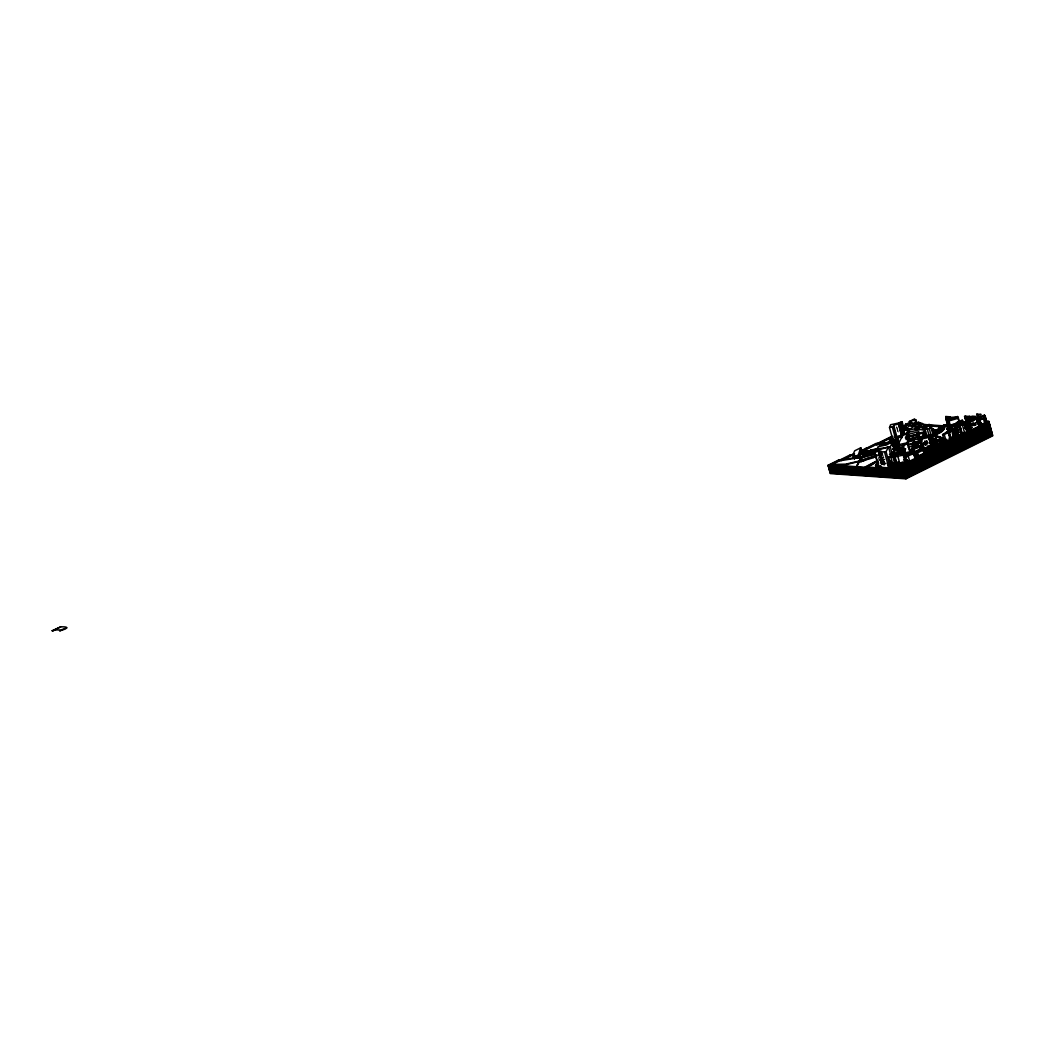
<?xml version="1.0" encoding="UTF-8"?>
<svg xmlns="http://www.w3.org/2000/svg" width="1045" height="1045" viewBox="0 0 1045 1045"><rect width="100%" height="100%" fill="white"/><g stroke="black" fill="none" stroke-linecap="round" stroke-linejoin="round"><path stroke-width="0.75" stroke-dasharray="5 3.75" d="M922.63 445.34L925.909 444.373M878.597 451.597L881.471 462.19L880.412 463.235M923.375 444.412L925.099 440.049M882.555 458.363L882.006 459.774L885.102 459.108M882.15 460.336L882.711 458.912M879.668 452.825L881.732 460.401L880.817 462.87L882.659 461.864M879.681 460.022L882.698 452.968M884.109 461.981L882.581 463.34L882.241 461.955L883.966 461.041M884.266 462.53L883.587 463.849L883.012 463.379M884.031 465.508L884.71 464.202L886.317 463.875M880.269 453.439L879.198 455.502L881.51 464.058M881.457 463.823L882.542 460.806L884.122 459.787L882.698 461.354L883.926 461.511L882.555 460.871L883.809 459.813L882.855 461.119M881.601 464.372L883.221 461.263L881.627 461.563L881.967 462.83L884.109 461.59M881.758 464.934L883.365 461.812L880.674 462.321M879.642 459.891L884.488 457.148M883.77 460.949L881.81 462.282L881.64 463.627M883.273 462.177L883.926 461.511C883.338 463.418 882.842 459.957 883.665 462.844L880.386 450.369M921.128 444.02L927.673 442.806L924.59 442.205L927.15 440.285M926.641 441.343L924.747 442.753L927.829 443.354L921.285 444.569M926.784 441.891L924.89 443.315L927.973 443.916M925.047 443.864L926.941 442.44M925.204 444.425L927.085 443.002M925.347 444.974L927.242 443.55M927.385 444.112L925.504 445.523L924.459 441.643L926.693 440.572L924.603 442.192M881.471 462.19L882.516 461.302M883.156 460.584L881.627 461.563M883.299 461.132L881.771 462.112M880.269 462.674L882.659 461.707M880.021 454.614L879.759 453.634L877.878 454.444L878.14 455.411L883.077 452.968M883.626 457.684L879.498 459.33L879.799 460.44L882.725 453.099M923.558 442.806L927.581 441.748M924.72 442.714L923.675 443.224L927.464 442.636M975.886 424.1L975.285 425.028L976.043 424.649M923.623 443.916L927.228 442.453M923.767 444.478L927.346 442.858L926.771 443.72L923.388 443.759M877.996 454.849L881.667 453.791M924.172 444.883L925.909 443.537M927.385 443.002L923.427 443.89M971.458 424.126L975.952 422.82M971.772 424.832L973.862 424.113M976.592 423.917L971.811 425.197M971.759 423.813L975.925 422.611M971.915 424.374L976.082 423.16M969.682 426.621L974.632 425.21M926.366 441.499L927.437 441.199M923.257 443.42L925.452 442.701L925.87 444.569M881.732 460.401L884.815 459.709M879.524 450.304L882.816 462.412L886.656 461.577M881.915 464.777L886.016 462.765M886.16 463.314L884.566 463.64L883.887 464.947L880.648 453.047M920.985 443.472L927.529 442.244L924.446 441.643M921.429 445.131L925.609 444.282M879.929 451.662L882.816 462.256L881.353 462.556L878.061 450.434M879.812 463.053L883.521 462.373M926.458 443.198L929.514 442.727M971.38 423.447L975.965 423.761M971.079 423.97L975.782 424.296M971.223 424.518L975.925 424.845M971.38 425.08L976.082 425.406M971.523 425.628L974.658 425.851M973.104 425.563L971.576 419.933M883.365 462.151L883.587 462.844M882.333 462.661L882.738 463.902L882.241 461.955M972.804 420.221L974.071 424.753M926.471 442.623L926.771 443.72M925.008 442.061L925.909 445.392M923.662 442.61L923.819 443.772M897.054 427.274L898.556 432.813M896.336 426.7L897.838 432.238M882.241 452.589L883.783 458.246M880.935 450.291L884.867 464.751M877.617 450.212L881.053 462.726M877.865 455.933L879.42 461.629M881.549 453.386A14.107 3.697 -15.2 0 1 878.035 454.993"/><path stroke-width="1.5" d="M923.375 449.01L924.289 453.399L923.375 449.01L916.635 451.322L917.654 456.691M917.549 456.73L916.635 451.322M950.48 427.444C947.175 429.586 953.641 430.357 949.539 431.258L948.991 432.147M955.378 431.298L955.522 432.29L955.078 430.788L955.848 430.266L956.475 431.572L957.873 431.598M949.173 431.546L951.172 438.809L950.009 438.848L948.129 431.925L953.092 430.004L950.741 430.592L948.716 431.559L950.597 438.495L954.986 436.928L951.786 424.662L960.812 422.075L961.988 422.716M949.552 428.476L949.905 430.488L951.329 430.997L951.185 430.044M934.557 441.735L933.655 438.26L929.005 439.396M932.741 442.087L934.57 441.591L934.321 442.479M946.47 432.826L947.893 432.93L946.47 432.826L948.625 431.35L948.181 428.92L946.744 428.816L948.468 427.157M948.285 430.305L948.181 428.92M902.162 434.759L898.961 422.781L902.109 421.684L904.513 430.54M933.655 438.26L934.517 442.427M934.4 441.186L934.387 442.949L930.729 443.772M931.813 439.736L932.244 436L936.02 435.073L932.244 436M915.446 454.039L915.407 454.666C917.588 453.151 918.385 456.077 915.668 455.633L915.485 458.402L915.59 454.588L914.636 453.791M917.732 456.652L914.937 457.109L913.866 450.944L911.567 451.414L912.22 453.83M917.784 456.286L917.889 457.214L916.739 453.321L923.375 450.029M943.348 438.417L940.487 438.221L940.696 437.306L935.771 435.804L935.445 439.227L935.993 434.994M935.588 439.775L936.242 435.883L931.252 436M913.866 450.944L913.604 452.38L904.082 454.536L905.388 459.356L905.427 458.206M915.015 455.215L914.78 456.547L917.392 455.816L917.928 454.013M902.619 434.537L899.797 424.192L902.109 421.684M931.082 444.334L933.916 443.707L934.204 442.427M923.61 447.482L922.526 446.607L923.623 445.797M922.683 447.155L923.78 446.346M947.933 425.615C944.902 425.041 940.134 425.184 938.763 428.581L936.986 429.691L938.567 430.344L936.986 429.691M937.13 430.253L943.53 425.302M940.487 438.221L940.552 436.758L937.678 436.549M948.324 429.469L946.901 429.377L946.953 427.901M950.663 431.18L953.131 429.142M951.864 430.88L951.838 429.782L953.144 430.422M894.455 449.716L894.611 449.023L892.848 449.402M916.543 448.292L915.551 443.38L907.635 445.196M876.402 451.727L863.719 454.745L866.227 448.227L860.427 451.1M853.399 457.488L854.914 457.161L854.353 458.481L858.794 457.527L861.237 451.649L866.658 450.957L868.095 451.061L868.356 452.028L865.417 452.185L866.227 448.227M905.218 460.597L906.681 459.878L907.831 464.084L906.355 464.816L905.218 460.597L906.681 459.878M903.207 455.071L903.611 453.465L899.562 454.131L896.31 455.163L894.533 457.057L896.427 464.045L905.114 462.047L903.207 455.071L894.533 457.057M875.684 456.626L859.356 462.164L861.746 456.73L861.746 457.867L875.135 453.883M905.636 457.423L904.918 452.851L911.567 451.414M914.336 447.482L913.173 443.198L913.918 440.52L907.191 442.126M901.783 435.909L898.569 424.087L893.697 425.145L893.24 426.556L889.517 427.614L893.135 440.912M921.625 445.653L922.173 443.668M922.069 447.325L922.63 445.34M934.583 439.266L933.407 439.148L934.635 443.433L936.712 442.989L936.294 439.018L934.321 439.449L933.916 443.707M936.712 442.989L936.294 439.018M901.939 447.665L895.291 449.167L896.401 446.659L903.951 445.183L903.22 447.351L904.578 452.341L903.259 452.785L901.939 447.665L903.22 447.351M902.802 451.126L904.121 450.682L904.918 448.854L904.578 452.341M902.958 451.675L904.278 451.231L905.283 449.063M903.102 452.237L904.421 451.78L905.153 449.624L904.278 449.572M896.427 464.045L896.714 463.105M902.044 437.698L898.569 424.087M904.082 454.536L904.656 453.804M905.388 459.356L904.265 453.935M913.683 453.634L905.44 456.939L906.015 454.888L913.852 453.138L915.041 458.624L912.964 449.677L909.503 450.042L916.099 446.215L921.69 445.614L919.234 446.868L920.266 449.65L919.234 446.868M907.373 459.865L906.799 461.929L909.659 461.289L908.314 456.299M907.648 443.511L903.977 444.02L903.363 445.771L907.648 443.511L909.999 452.158M915.054 457.579L988.831 421.396L992.75 435.804L905.976 478.832L830.331 473.568L828.071 465.26L838.469 460.1L862.36 456.691L874.874 452.916M894.246 450.081L892.195 442.505L887.793 443.446L887.296 444.687L878.022 446.764L877.199 448.697L879.106 448.632L879.929 451.662M920.841 440.977L922.186 445.967L921.533 447.809L920.188 442.819L920.841 440.977L914.545 442.362L914.009 443.576L917.85 442.753L918.869 446.489M921.429 442.479L922.108 440.559L916.661 442.531M921.233 446.698L922.317 445.144M921.39 447.26L922.043 445.418M901.234 454.301L899.954 449.598L900.529 447.991L894.154 449.35L893.357 451.479L894.206 454.614M904.918 448.854L903.063 454.092M905.218 449.951L904.683 448.854L903.18 454.497M934.635 443.433L935.079 442.218M889.517 427.614L890.575 424.74L898.948 422.938M918.633 447.129L917.85 442.753M903.024 453.948L903.886 451.701M902.645 447.103L904.003 452.093L903.233 454.079L901.887 449.089L902.645 447.103L894.69 448.893M898.726 465.835L897.498 462.478L898.922 462.295L899.68 465.9L898.922 462.295M903.847 451.544L903.089 453.53L900.111 454.183M880.452 465.469L880.608 466.031M898.595 447.012L897.995 444.804L903.272 434.067L906.694 433.322L907.883 430.305L923.884 426.83L925.961 434.968M906.211 439.618L907.243 437.019L919.234 434.406L918.816 435.478L918.842 431.663L906.642 434.798L905.375 437.999L907.961 438.09L908 441.721L909.137 441.473L908.536 439.253L907.138 442.806L897.995 444.804M906.446 439.318L907.282 437.176L919.286 434.576M908 441.721L907.961 438.09M908.562 433.897L909.215 436.274L908.027 439.292L909.163 436.105L923.506 433.074L924.107 435.295M908.719 440.99L909.555 438.861M908.601 440.467L911.697 439.253M911.697 439.984L911.423 439.227M911.971 438.508L911.214 440.415L918.072 438.913L918.686 437.385L922.108 436.627L923.506 433.074M913.108 438.26L919.104 436.314L919.378 435.608L917.092 436.105L917.797 434.328M917.027 437.267L917.014 433.427M923.884 426.83L922.696 429.848L924.982 429.351L926.784 436M918.019 442.793L919.286 439.592L921.572 439.096M924.211 429.756L924.485 429.038L921.572 429.678M924.538 434.237L923.924 432.016L924.982 429.351M923.179 437.659L925.583 431.572M924.133 436.34L924.407 435.634M925.034 436.692L926.183 433.779M861.838 451.1L858.951 458.076L858.193 455.306L860.453 448.475L861.838 451.1L861.093 448.331M878.048 450.917L877.787 449.938L859.826 454.131L858.65 456.965L854.196 457.932L854.758 456.6L853.242 456.926M860.453 448.475L860.727 447.809L854.679 450.8L852.785 455.267L853.543 458.037M861.211 451.244L860.727 447.809M863.627 460.362L845.888 464.698L834.119 465.678L835.504 464.359L845.745 464.15L859.055 461.054L856.443 467.233L861.433 457.958M856.338 466.815L859.094 461.185L876.65 455.045M892.378 454.497L890.314 446.933L892.195 442.505M854.496 459.042L854.314 454.941L852.785 455.267M900.163 451.806L899.51 453.295L891.973 454.915L892.626 453.425L900.163 451.806L900.934 454.666M876.285 465.966L878.388 463.471M876.246 465.835L876.05 468.055L878.309 462.034M878.349 462.177L875.697 465.822L876.546 466.945M875.814 466.24L878.453 462.582M931.186 446.698L928.665 437.45L929.358 435.922L921.376 437.62L920.684 439.135L923.205 448.396L931.186 446.698L931.866 445.17L929.358 435.922M931.709 444.621L931.03 446.15L927.921 447.391L932.258 446.764L943.073 440.467L937.914 440.115L943.178 439.24M893.292 449.311L895.578 448.383M889.204 442.936L890.915 439.161L892.665 437.79L893.514 441.212M889.243 443.08L890.954 439.305L892.704 437.92M927.019 436.862L926.876 436.314C932.898 435.674 940.892 434.302 944.393 428.816L942.812 428.163L946.404 424.688L944.602 427.901L942.956 428.711L943.387 426.882L947.919 423.983M926.236 435.791C932.401 435.229 940.631 433.858 944.236 428.254M947.123 433.492L947.75 432.369M861.89 457.292L865.116 451.074L865.417 452.185M863.849 453.87L865.155 451.218M899.98 463.875C900.176 468.722 899.314 460.1 904.369 462.635L904.356 465.182L904.369 462.635M900.281 464.986L887.923 464.529L889.478 464.215L890.719 461.825M945.529 440.363L945.725 440.807M874.508 451.257L884.514 451.962L888.838 467.86L890.379 467.546L886.056 451.636L888.537 446.868L874.508 451.257L878.884 467.703L878.257 466.201L875.841 465.939M890.418 460.727L889.164 463.105L887.623 463.431L894.807 463.928L896.192 462.465L894.337 455.594L888.616 456.756L892.939 457.057L894.337 455.594M890.562 461.276L889.321 463.666L887.78 463.98L899.928 464.829L907.373 462.426M861.785 456.874L863.418 453.634L863.719 454.745M888.629 443.002L889.151 442.035L892.848 441.63L890.053 442.623M892.757 438.443L891.607 440.494L889.478 440.925L890.627 438.861L892.495 438.691M945.843 416.511L946.665 418L950.676 416.837L945.843 416.511L948.024 424.544L944.34 426.569L939.821 430.893L942.89 427.784M952.635 432.29L956.031 431.18L956.632 432.134M893.357 451.479L899.954 449.598M949.696 429.025L950.336 428.136M938.567 430.344L933.642 432.865L935.562 435.06L936.921 434.642L936.464 432.552L936.947 434.642L935.562 435.06L935.079 433.74L933.263 435.177L936.947 433.479L936.411 431.781L942.381 427.196L941.754 428.79L938.279 431.337L932.519 434.42M894.037 463.823L894.729 462.256M894.99 463.222C891.568 464.947 898.752 464.359 900.685 463.484L898.556 464.124M946.313 432.277L948.246 430.501M926.68 437.45L926.406 436.705L933.773 435.935L932.362 433.858L938.423 429.795M878.571 465.234L877.5 464.96L877.826 463.823M955.888 430.631L953.144 432.121M943.073 440.467L942.355 441.303M942.525 427.758L940.944 427.105L944.615 424.845L949.017 425.263M941.101 427.653L944.615 424.845M947.449 425.041L948.546 424.923M947.737 425.72L948.259 424.414M895.552 463.98L897.211 462.426M878.44 461.106L865.626 467.873L865.365 466.906L876.82 460.819M892.508 462.556L889.151 462.987L891.137 462.256M888.655 456.704L890.484 463.627L892.665 463.105M896.584 463.601L897.368 462.974M926.68 425.929L924.041 427.888L927.098 427.614M903.807 434.433L902.723 430.475L905.44 428.502L908.915 428.999L909.633 431.624M915.459 429.09L917.157 427.875M915.302 428.398L914.623 425.877L910.391 428.855L907.243 429.103M905.675 429.221L909.255 425.955L914.623 425.877M916.295 429.221L917.275 428.541L915.786 428.62M876.102 466.906L875.553 465.273L877.003 464.32M875.671 465.691L878.545 464.032M935.118 433.871L941.101 430.449L936.947 433.479M899.458 436.248L901.848 434.629M894.089 452.603L893.514 453.843L890.575 453.83L891.333 456.6M955.221 431.337L956.005 430.814M905.754 448.945L904.839 449.546L904.121 448.814M964.561 425.08L968.937 422.546M964.666 425.498L969.094 423.094M964.705 425.628L966.325 424.623M964.822 426.046L966.442 425.041L966.129 423.93M896.022 438.665L893.619 440.193L896.767 440.049M942.59 434.576L944.275 434.511L946.13 441.317L944.445 441.395L942.59 434.576L945.934 432.486L948.586 432.369L950.428 439.187M946.731 439.318L944.301 440.833L945.973 440.768L928.705 449.324L923.166 450.904M944.445 441.395L946.679 439.997M908.915 428.999L907.073 430.148L902.723 430.475M907.987 447.169L911.828 446.28L915.394 444.06M953.38 434.615L956.227 432.408L953.236 434.054M953.131 432.734L956.41 431.102M953.288 433.296L956.567 431.663M950.009 438.848L955.626 436.065L953.484 435.909M953.275 436.301L956.097 437.006L953.915 429.599L956.841 428.75M955.809 436.523L954.268 429.391M954.973 436.928L955.744 436.483M955.835 437.071L955.679 436.105L953.589 436.327M890.575 453.83L894.22 452.276M958.174 430.148L954.529 432.055M895.238 440.533L892.9 441.8L888.786 441.695L891.124 440.441L895.238 440.533L895.996 443.302M908.249 461.211L909.006 461.433L904.238 462.87L905.976 462.87M895.278 446.084L897.368 445.196L895.278 446.084L896.035 448.854M890.745 454.013L889.465 454.679L892.966 454.013L890.745 454.013L891.489 456.796M965.031 425.89L966.821 424.988M965.175 426.438L968.689 424.531M965.293 426.856L967.082 425.955L966.782 424.845L968.532 423.983L968.989 424.623M920.175 447.417L922.147 447.273L920.292 448.214L921.468 448.566L930.742 447.691L945.66 440.219L944.144 440.285M921.677 445.457L922.448 448.383L920.083 448.501M919.979 449.637L922.448 448.383M912.964 449.677L919.509 446.881M916.047 451.153L917.249 451.923L916.047 451.153L922.291 447.835L919.94 447.952M913.709 452.446L920.266 449.65M910.025 424.139L909.32 421.514L914.022 419.176L915.838 419.829L916.909 423.774M905.597 429.43L904.879 426.543L907.047 425.472M855.058 457.71L854.196 454.693L850.238 454.888L828.228 465.809L903.86 471.073L990.647 428.045M853.869 453.726L828.371 466.37L904.016 471.635L990.791 428.594M841.277 460.597L854.627 453.974M889.086 442.531L876.115 443.485L866.253 448.37L865.312 451.767L878.401 448.841M860.375 451.753L876.219 443.89L885.376 443.746M891.333 436.562L876.259 444.034L879.433 444.256M860.531 452.315L892.822 436.301M876.703 444.909L892.613 437.019M838.469 460.1L840.546 460.688L862.478 457.109M868.095 451.061L878.283 448.436M878.545 449.402L869.388 451.78L869.126 450.813M873.594 453.373L866.514 455.659M898.269 442.714L896.623 443.524L896.923 444.634L898.569 443.825L898.269 442.714L899.301 443.08M865.273 459.539L859.238 461.746L861.446 456.756L861.746 457.867M867.663 458.912L869.309 458.102M876.755 455.463L870.707 458.063M876.794 455.607L865.312 459.682M876.938 461.237L865.508 467.455M872.902 463.392L876.977 461.367M934.452 432.904L936.438 431.925M865.482 467.324L871.935 464.111M934.609 433.466L936.594 432.473M947.11 428.463L948.612 427.705M965.136 422.062L963.176 423.578M963.02 423.656L965.11 422.467L969.695 422.781M964.979 423.669L958.761 426.491L960.969 434.498L958.422 435.242L955.404 425.655L964.626 422.99L967.121 431.533L964.626 422.99M944.275 434.511L948.586 432.369M971.837 427.941L970.452 428.359L971.314 430.083L969.316 422.716L976.879 418.601L968.454 420.991L970.465 428.385L967.461 429.09M936.268 440.311L944.693 438.652M965.854 426.099L966.965 425.537M978.486 418.588L985.135 415.884L986.767 421.866L986.362 422.624L984.338 415.218L977.689 417.125L980.106 424.57L977.689 417.125M958.017 430.305L953.654 432.382M935.523 440.768L943.413 438.404M894.638 462.138L894.86 463.301M956.384 432.957L954.803 432.303L956.436 431.494M958.082 430.919L953.798 432.943M983.384 418.444L979.113 419.711L980.85 425.354L979.492 420.364L983.384 418.444L984.743 423.434L981.895 424.27M965.084 427.718L966.076 427.222L967.592 429.652L969.956 429.103L970.322 427.836L971.158 429.534L968.702 430.906L967.291 428.541L969.695 428.123M943.269 439.018L938.71 440.467M954.947 432.865L958.017 432.147M966.116 427.366L969.682 425.824M977.036 421.932L978.851 421.24L979.727 422.533M933.303 441.604L941.741 439.658L939.834 440.036M966.272 427.914L969.878 427.052L967.774 419.581L974.789 417.582L976.696 417.778L979.008 425.707L978.603 424.819M977.179 422.493L978.473 421.213M943.896 438.521L941.545 438.965L941.845 440.076L940.748 440.624L940.33 439.122M964.992 425.746L966.377 428.332L968.872 427.954L968.571 426.843L969.734 426.491L970.387 428.163M970.727 428.28L972.033 427M917.392 454.627L913.905 455.019M923.323 451.453L928.705 449.324M950.284 438.626L950.911 437.92M923.989 452.211L958.709 435.151M923.989 451.283L924.133 452.851L968.663 430.775M899.771 464.267L903.912 463.51M906.746 462.569L988.988 421.958L986.023 421.749M989.288 423.055L902.501 466.096L888.08 465.09L889.622 464.764M989.432 423.617L902.658 466.645L888.224 465.639L889.778 465.325M989.589 424.166L902.815 467.206L888.381 466.201L889.922 465.874M989.746 424.727L902.958 467.755L888.537 466.749L890.079 466.436M989.889 425.276L903.115 468.304L888.681 467.298L890.222 466.984M990.046 425.824L903.259 468.865L878.74 467.154L878.257 466.201M990.19 426.386L903.416 469.414L875.906 467.507M990.346 426.935L903.559 469.976L833.962 465.129M990.49 427.496L903.716 470.524L828.071 465.26M990.947 429.155L904.16 472.183L828.528 466.919M991.091 429.704L904.317 472.745L828.672 467.468M991.248 430.266L904.461 473.294L828.829 468.029M991.391 430.814L904.617 473.855L828.985 468.578M991.548 431.376L904.761 474.404L829.129 469.14M991.692 431.925L904.918 474.952L829.286 469.688M991.849 432.473L905.061 475.514L829.43 470.237M991.992 433.035L905.218 476.063L829.586 470.799M992.149 433.584L905.362 476.624L829.73 471.347M992.293 434.145L905.519 477.173L829.887 471.909M992.45 434.694L905.662 477.722L830.03 472.458M992.593 435.242L905.819 478.283L830.187 473.019M935.471 432.748L936.686 432.16M935.588 433.166L936.79 432.578L935.497 429.978L936.79 432.578M893.07 445.967L895.421 444.817L897.394 445.51L895.082 446.685L895.826 449.454M935.262 434.433L936.738 433.74M965.698 427.091L969.538 425.263M964.509 428.11L968.61 426.987M965.854 427.64L967.997 426.713L968.872 427.954M912.781 423.447L905.048 425.942L906.25 425.524L905.545 424.205L910.887 422.35L912.781 423.447L913.448 425.942M892.744 445.052L896.453 443.367L892.704 443.198M60.741 626.83L52.289 630.801L60.741 626.83C79.603 626.36 45.732 635.06 66.723 627.888M54.797 629.887C49.598 632.003 59.199 628.176 60.114 630.84M895.617 437.319L899.209 435.752L902.07 436.248L897.668 438.168L895.617 437.319L897.603 444.7M968.062 426.569L966.403 427.862L968.767 427.536M957.925 430.37L957.129 431.311M893.318 446.11L898.804 443.276L892.221 445.327M898.4 446.032L899.262 445.679M898.517 446.45L899.366 446.097M893.684 445.431L898.569 444.308M932.205 432.094L932.871 431.912M979.883 422.52L977.976 423.852L980.04 423.068M889.295 463.536L891.28 462.817M893.161 442.309L884.109 445.052L884.893 443.171L891.098 441.33L890.81 442.035L893.161 442.309L894.233 446.267M915.838 419.829L909.32 421.514M958.774 435.047L956.031 435.608M912.194 423.813L918.986 422.154L913.852 424.871M912.794 423.708L917.327 422.598L913.212 423.983M949.043 427.144L951.29 426.386L952.452 427.666L950.14 428.359L949.043 427.144L949.905 430.488M939.429 439.827L943.073 438.822L943.335 439.801L940.722 440.611M940.605 440.193L943.217 439.383M931.696 428.293L929.07 424.44L923.545 427.901L924.381 429.142L931.696 428.293L933.93 436.483M949.2 438.077L951.708 437.254M949.317 438.495L951.812 437.672M875.018 453.465L861.629 457.449M905.323 458.781L903.585 459.957L905.479 459.343M917.549 456.365L915.629 457.514M917.131 457.109L917.941 456.848M963.32 423.865L962.837 422.964L956.449 424.858L958.552 433.139L958.827 432.134M952.269 430.514L950.898 425.459L951.773 425.197M957.912 430.605L956.136 424.074L963.346 421.866L966.311 430.279M895.813 443.472L899.222 442.793M950.754 430.579L953.053 429.887M970.583 427.718L971.68 427.392M977.78 415.387L981.124 414.395L976.905 414.094L979.87 423.081L976.905 414.094M935.157 440.846L936.686 440.389M935.314 441.395L938.057 440.663M945.895 419.202L952.74 417.203L957.037 417.517L946.705 420.547L945.895 419.202L948.664 427.797L946.705 420.547M962.837 421.2L962.249 420.195L957.272 421.945L957.703 422.702L962.837 421.2L963.516 423.695M951.721 427.457L951.12 425.237L955.443 424.361M953.967 426.804L953.771 424.466M950.297 427.418L948.102 419.319L957.625 416.55L959.65 422.206M948.102 419.319L949.017 420.926L958.552 418.157M974.985 417.987L974.332 416.89L966.86 419.071L967.448 420.077L970.309 419.463M954.725 428.659L957.102 427.967M967.448 420.077L969.068 426.007L966.52 417.895L972.425 416.171L975.521 416.393L977.075 421.305M966.52 417.895L967.552 419.358L975.886 416.942M955.404 425.655L956.293 427.366L958.761 426.491M982.901 423.761L985.696 422.951L984.063 416.968M959.911 425.668L962.04 433.531L964.561 432.813L962.419 424.936M958.396 435.177L955.443 434.602L959.101 434.89M950.898 425.459L951.603 426.242L954.477 425.419L956.776 432.682M953.549 426.112L955.94 425.433M954.189 428.92L956.697 428.202M960.12 426.086L962.197 433.975L960.969 434.498M876.285 451.309L863.601 454.327M977.101 418.666L968.48 421.135L967.774 419.581M935.471 434.459L936.829 434.224L936.503 432.682M964.574 416.354L970.034 416.341L965.123 417.713L964.574 416.354L966.769 423.747L969.211 423.068M966.22 422.389L967.356 422.075L965.711 416.041M898.569 443.825L897.028 443.72L897.328 444.817M897.185 444.269L898.713 444.373M904.879 426.543L905.649 426.334M904.278 464.502L904.526 463.836M892.874 448.749L895.735 446.855L894.089 446.829M917.549 454.693L918.45 454.471M876.115 443.485L876.376 444.452L879.55 444.674L885.494 444.151L885.233 443.184M885.337 443.603L888.459 443.028M967.5 429.221L969.838 428.685M865.861 453.373L870.472 452.302M859.826 454.131L864.189 454.053M871.87 452.263L876.141 450.761M927.777 446.842L932.101 446.215M906.433 454.836L903.076 455.176M954.268 435.987L956.593 435.647M929.214 443.002L939.259 440.885M929.815 440.441L933.407 439.148M930.102 441.578L935.954 440.219M930.572 443.211L934.243 442.401M898.439 424.492L899.797 424.192M915.407 426.203L922.983 426.373L925.988 424.91L922.787 424.087L920.136 425.367L919.156 425.289L921.951 423.943L914.767 424.179L911.305 426.02L915.407 426.203L916.178 428.999M907.752 444.412L913.173 443.198M917.614 443.393L920.188 442.819M937.091 439.984C936.385 440.846 938.162 438.926 940.369 439.279M940.526 439.841L937.417 439.932M908.863 460.884L906.616 461.172M899.222 449.677L901.887 449.089M922.996 429.077L906.995 432.552L907.295 435.543L906.694 433.322M918.215 433.257L923.924 432.016M909.215 436.274L919.495 434.041M906.707 439.475L918.255 436.888M907.4 439.514L918.307 437.058M908.562 440.298L911.423 439.958M890.314 446.933L879.106 448.632M913.199 442.322L918.673 441.134L918.072 438.913M914.179 443.002L918.294 442.113M853.739 456.273L858.193 455.306M938.057 440.049L942.642 439.436M936.059 440.52L939.102 440.454L936.216 441.081M920.005 445.706L922.186 445.248M920.449 448.775L926.915 448.932L930.742 447.691M894.847 437.489L897.55 436.914M920.684 439.135L928.665 437.45M927.072 446.189L931.866 445.17M938.593 440.049L940.487 439.658M899.823 465.626L898.804 465.835L897.851 462.439M884.514 451.962L886.056 451.636M878.832 467.167L881.51 466.606M936.647 440.52L944.053 439.07M940.422 439.501L942.368 439.266M933.263 441.473L943.452 438.952M958.565 434.602L958.448 435.765L954.882 435.856M941.584 439.109L943.935 438.652M941.845 440.076L939.795 439.893M913.761 454.457L915.368 454.523L915.668 455.633M913.408 453.269L916.36 453.321L912.167 454.066M913.448 453.399L916.243 452.903M953.079 435.595L955.6 435.151M861.237 451.649L868.199 451.466L878.44 448.984M932.597 432.395L932.832 431.781L934.334 433.296M903.193 448.932L904.722 448.997M903.35 449.481L904.839 449.415M894.35 462.765L896.192 462.465M942.329 439.122L943.491 439.083M936.216 440.467L938.332 440.742M908.196 433.388L901.339 435.112L903.873 435.53M926.066 435.399L936.02 435.047M923.414 427.614L926.249 427.405M919.247 428.607L914.897 428.894L917.85 426.843L921.964 426.504L920.998 427.366M894.376 442.975L897.524 442.819M929.318 428.907L931.395 436.549L936.242 435.883M939.246 439.213L939.468 440.454L943.217 441.029M852.054 454.98L850.238 454.888M928.796 439.357L930.35 439.396M984.338 415.218L985.135 415.884M985.957 421.2L988.831 421.396M976.944 421.657L980.001 421.866M986.088 422.298L989.132 422.507L904.212 464.62L904.67 463.745L901.221 464.463L900.921 463.353M977.101 422.206L981.216 422.493M978.081 422.82L981.359 423.055M978.224 423.382L981.477 423.604M961.531 422.35L965.149 422.598M962.549 422.833L969.851 423.343M963.242 423.421L970.7 423.943M966.52 424.192L969.655 424.414M950.989 424.74L947.044 425.015M949.983 426.295L925.138 424.57L927.895 426.177M922.774 424.544L925.178 424.714M924.903 425.093L942.943 426.36M925.06 425.655L942.969 426.896M940.944 427.105L942.381 427.196M942.956 428.711L944.393 428.816M950.441 428.79L951.002 428.907M939.677 430.344L941.101 430.449M939.821 430.893L941.258 430.997M954.803 432.303L956.227 432.408M937.835 437.11L935.771 435.804M940.343 437.672L943.204 437.868L943.557 438.965M935.445 439.645L938.593 440.337M936.229 440.076L937.822 440.729M935.602 440.193L938.096 440.402L937.914 439.501M897.498 462.478L898.778 462.569M878.505 466.815L875.945 466.357L875.553 465.273M875.984 466.501L875.945 467.637L865.365 466.906M897.302 443.589L898.883 443.825M52.25 630.631L52.955 630.906M936.503 439.749L934.622 439.462M877.343 464.411L878.414 464.685M914.675 453.935L915.472 454.17M914.793 454.34L915.59 454.588M922.526 446.607L923.453 446.933M931.604 430.017L932.806 431.01L931.748 430.566M931.644 430.148L932.702 430.592M936.66 440.298L935.85 439.266M930.403 427.353L936.333 430.971M930.559 427.901L935.654 430.527M956.475 425.628L956.737 426.491L963.712 424.479L962.798 422.964M949.787 429.926L950.898 431.128M955.182 428.541L955.221 428.959M904.996 427.209L904.225 426.229L904.826 428.45M968.571 426.843L969.512 428.202M965.737 427.105L967.356 429.299M951.12 425.237L951.864 426.269M986.767 421.866L984.664 415.231M967.539 425.981L967.997 426.713M968.114 427.131L966.481 424.727L967.082 425.955M968.101 423.708L969.133 425.171L967.552 419.358M969.655 427.993L970.988 430.253L969.473 428.071M969.956 429.103L967.983 425.955M966.782 424.845L967.579 426.125M962.419 421.866L962.876 422.572M956.959 424.322L956.084 422.964L958.644 422.52M955.078 430.788L955.522 431.846M935.053 433.936L934.413 432.774L934.713 433.871L936.712 432.891L936.607 431.507M979.113 419.711L979.492 420.364M966.442 425.041L965.24 422.467M958.239 434.615L958.448 435.765L956.293 427.366M956.136 424.074L956.632 425.054M978.891 425.968L976.696 417.778M968.454 420.991L969.316 422.716M964.979 426.007L965.972 428.058M978.46 424.257L978.865 425.158M966.625 425.276L965.724 423.382M965.123 417.713L966.769 423.747M967.304 426.896L967.579 427.862M967.291 428.541L967.592 429.652M964.992 422.049L965.253 423.016M966.285 427.287L966.547 428.254M966.076 427.222L966.377 428.332M962.249 420.195L963.294 423.996M957.625 416.55L959.101 421.945M954.477 425.419L956.319 431.807M952.831 430.017L954.712 436.941M951.603 426.242L953.327 432.565M952.413 430.279L954.294 437.202M949.017 420.926L950.845 427.666M951.59 430.305L953.471 437.228M950.192 427.588L950.767 429.43M950.989 430.279L950.95 431.141L950.14 428.359M946.665 418L947.384 420.678M949.539 431.258L949.931 432.277L950.349 430.775L949.879 432.486M948.129 429.756L948.625 431.35M939.141 427.679L939.259 428.385M942.485 439.684L942.094 438.704L938.697 439.932M936.294 430.827L936.607 433.1M935.079 433.74L935.562 435.06M934.152 432.617L934.452 433.727M936.216 439.618L936.385 440.624M933.485 439.631L934.387 442.949M934.948 444.974L933.747 445.392M929.07 424.44L929.867 427.353M931.84 438.652L932.44 440.977M930.729 435.543L931.173 437.202M927.228 428.894L929.214 436.183M922.108 436.627L922.709 438.848M919.378 435.608L919.979 437.816M914.702 419.228L915.773 423.173M919.417 437.946L920.057 440.324M915.89 426.086L916.648 428.894M918.686 437.385L919.887 441.813M920.162 445.536L920.906 448.305M919.731 445.758L920.488 448.88M916.387 435.034L917.053 437.372M915.551 443.38L916.713 447.613M913.918 440.52L915.903 447.338M912.807 439.357L911.932 439.096M912.259 439.305L911.122 439.096M913.892 449.729L914.649 452.498M907.883 430.305L908.484 432.525M911.828 446.28L912.977 450.513M905.545 424.205L906.564 427.941M908.353 434.433L909.006 436.81M912.598 449.859L913.343 452.629M905.375 424.662L906.72 429.247M905.323 424.988L906.407 429.103M905.048 425.942L905.728 428.437M911.619 449.807L912.376 452.576M906.642 434.798L907.883 439.396M907.765 443.184L910.117 451.819M901.691 422.768L904.5 433.113M901.195 421.88L903.598 430.749M900.019 423.212L902.828 433.557M898.961 422.781L902.162 434.589M906.015 454.888L906.694 457.37M903.063 445.144L905.323 452.968M903.468 448.932L903.742 449.899M905.414 456.743L906.799 461.929M905.897 460.061L907.047 464.28M905.78 460.1L906.916 464.307M903.611 453.465L906.459 464.411M900.529 447.991L902.24 454.261M897.668 438.168L899.157 443.668M897.394 438.129L898.948 443.89M893.697 425.145L896.91 436.967M893.24 426.556L896.048 436.901M903.442 463.745L903.886 465.404M897.381 443.616L897.681 444.726M892.286 426.752L895.905 440.036M902.057 464.437L905.976 478.832M897.603 450.134L898.452 453.256M897.263 450.656L898.125 453.791M897.825 456.286L899.719 463.275M894.807 456.129L895.944 460.309M892.939 457.057L894.807 463.928M888.302 442.466L888.563 443.446M888.537 446.868L891.294 456.992M890.614 456.404L892.482 463.275M882.359 442.989L882.633 443.955M879.289 443.707L879.55 444.674M877.774 448.566L878.597 451.597M877.16 448.579L877.421 449.559M879.694 466.397L878.362 465.887L875.658 455.907M874.835 451.126L875.096 452.106M874.077 449.298L874.338 450.264M872.81 449.52L873.071 450.499M876.964 464.176L877.264 465.286M873.437 452.812L873.698 453.791M871.765 451.845L872.026 452.812M872.954 456.887L873.215 457.854M870.772 450.003L871.034 450.97M871.791 453.634L872.066 454.601M870.328 451.753L870.589 452.72M872.758 462.83L873.019 463.797M870.589 457.645L870.851 458.624M871.83 463.693L872.092 464.672M869.166 457.553L869.427 458.52M866.658 450.957L866.919 451.923M867.52 458.363L867.781 459.33M865.717 452.825L865.978 453.791M864.071 453.634L864.333 454.601M865.155 459.134L865.417 460.1M864.006 455.881L864.267 456.848M863.51 459.944L863.771 460.91M862.36 456.691L862.621 457.658M861.158 460.714L861.42 461.681M859.055 461.054L859.356 462.164M923.806 433.414L924.172 436.51L923.806 433.414M955.914 428.907L955.143 429.913L955.914 428.907M919.835 422.807L916.256 424.257L918.869 424.936L922.461 423.486L919.835 422.807M968.819 431.324L968.532 430.318L968.819 431.324"/></g></svg>
